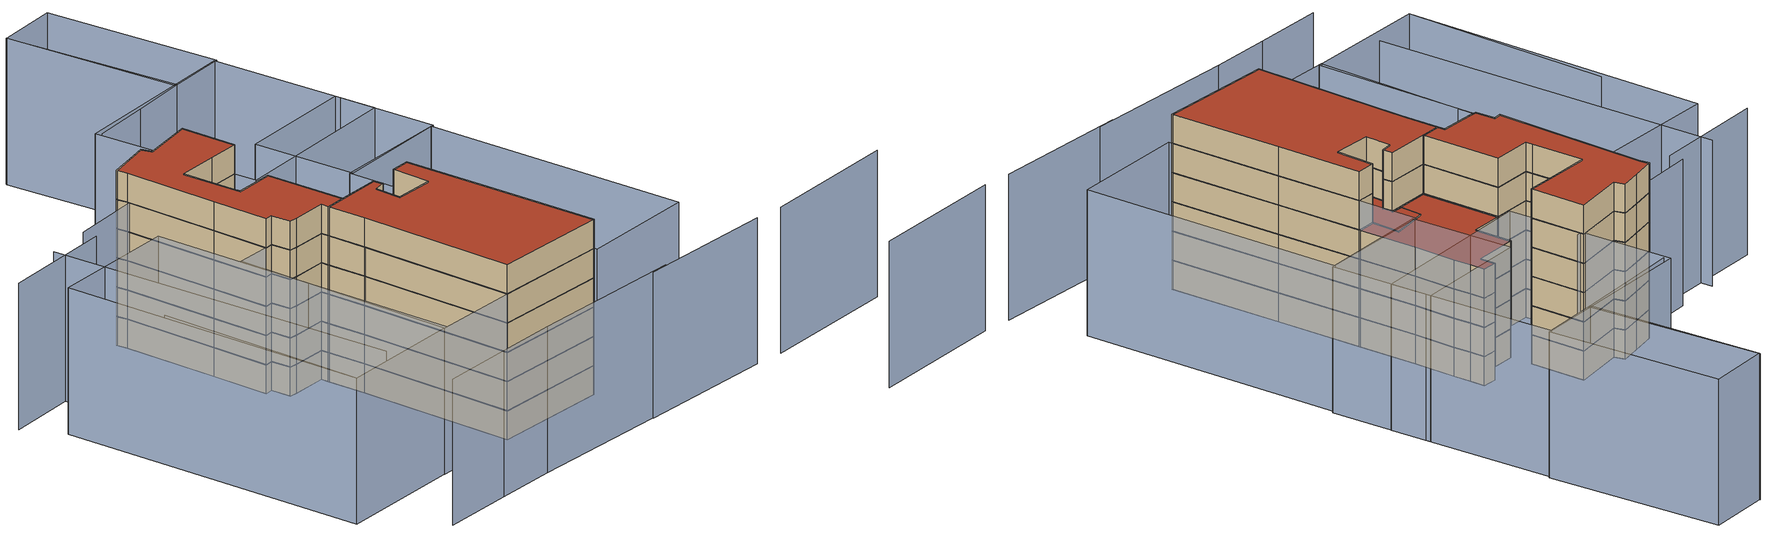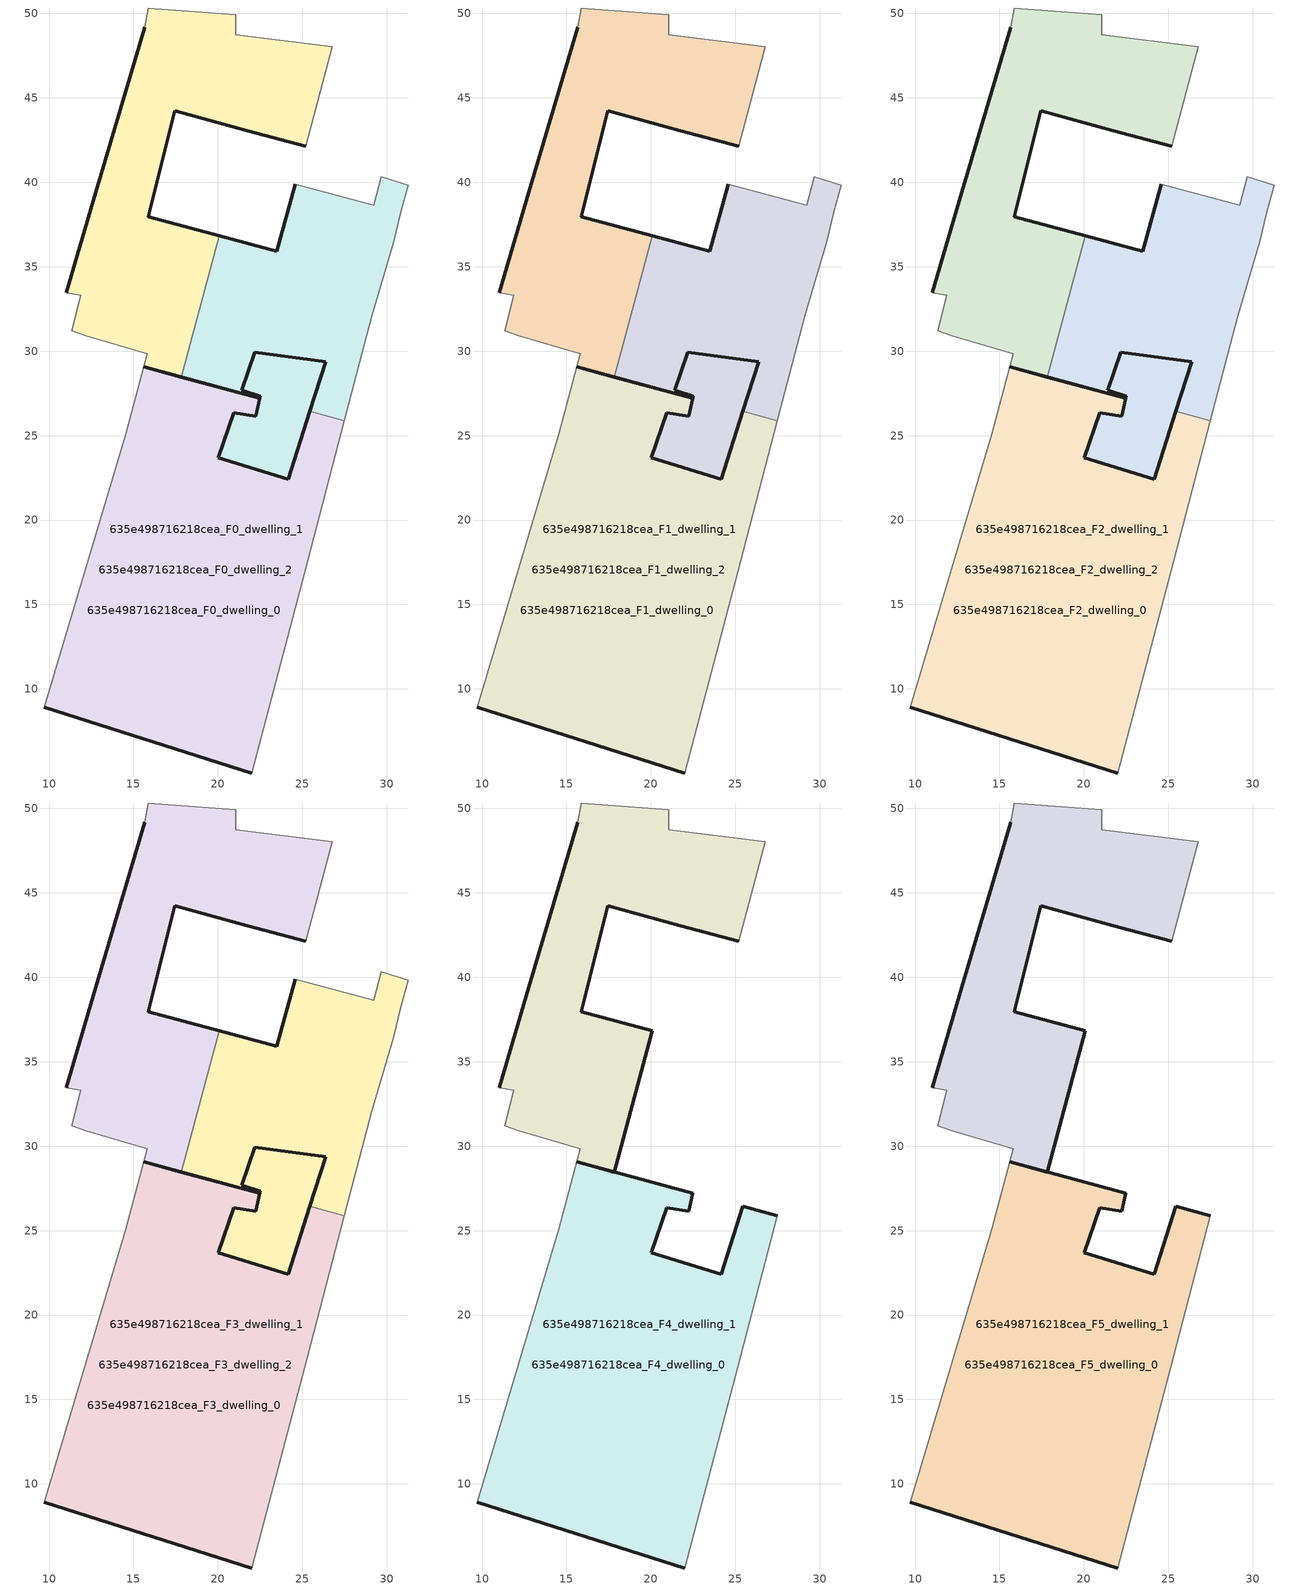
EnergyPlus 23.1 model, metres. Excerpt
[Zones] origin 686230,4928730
635e498716218cea_F0_dwelling_0
 floor ground (EU_floor_Construction): 17.83,28.47 20.07,36.84 15.86,37.95 16.04,38.67 17.44,44.23 21.74,43.07 25.19,42.13 26.78,48.02 21.07,48.75 21.07,49.92 18.67,50.11 15.89,50.32 15.68,49.17 12.78,39.41 11.01,33.47 11.87,33.3 11.35,31.2 12.17,30.9 15.82,29.85 15.61,29.06 z0; 22,5.02 25.13,16.9 27.49,25.88 25.45,26.43 24.17,22.41 20.03,23.68 20.94,26.36 22.24,26.16 22.48,27.22 17.83,28.47 15.61,29.06 14.53,25.07 9.71,8.92 z0; 27.49,25.88 29.11,32.06 30.42,36.48 30.83,38.23 31.28,39.82 29.68,40.32 29.24,38.65 24.57,39.88 23.49,35.93 20.07,36.84 17.83,28.47 22.48,27.22 22.51,27.33 21.4,27.69 22.17,29.95 26.38,29.37 25.45,26.43 z0; 24.17,22.41 25.45,26.43 26.38,29.37 22.17,29.95 21.4,27.69 22.51,27.33 22.48,27.22 22.24,26.16 20.94,26.36 20.03,23.68 z0
 wall outside (EU_wall_Construction): 15.61,29.06 22.48,27.22 22.24,26.16 20.94,26.36 20.03,23.68 24.17,22.41 25.45,26.43 / 22,5.02 9.71,8.92 z0:3
 wall adiabatic (EU_wall_Construction): 27.49,25.88 25.13,16.9 22,5.02 / 9.71,8.92 14.53,25.07 15.61,29.06 z0:3
 wall to 635e498716218cea_F0_dwelling_2 (EU_wall_Construction): 25.45,26.43 27.49,25.88 z0:3
635e498716218cea_F0_dwelling_1
 floor ground (EU_floor_Construction): 17.83,28.47 20.07,36.84 15.86,37.95 16.04,38.67 17.44,44.23 21.74,43.07 25.19,42.13 26.78,48.02 21.07,48.75 21.07,49.92 18.67,50.11 15.89,50.32 15.68,49.17 12.78,39.41 11.01,33.47 11.87,33.3 11.35,31.2 12.17,30.9 15.82,29.85 15.61,29.06 z0; 22,5.02 25.13,16.9 27.49,25.88 25.45,26.43 24.17,22.41 20.03,23.68 20.94,26.36 22.24,26.16 22.48,27.22 17.83,28.47 15.61,29.06 14.53,25.07 9.71,8.92 z0
 wall outside (EU_wall_Construction): 17.83,28.47 15.61,29.06 / 11.01,33.47 12.78,39.41 15.68,49.17 / 25.19,42.13 21.74,43.07 17.44,44.23 16.04,38.67 15.86,37.95 20.07,36.84 z0:3
 wall adiabatic (EU_wall_Construction): 15.61,29.06 15.82,29.85 12.17,30.9 11.35,31.2 11.87,33.3 11.01,33.47 / 15.68,49.17 15.89,50.32 18.67,50.11 21.07,49.92 21.07,48.75 26.78,48.02 25.19,42.13 z0:3
 wall to 635e498716218cea_F0_dwelling_2 (EU_wall_Construction): 20.07,36.84 17.83,28.47 z0:3
635e498716218cea_F0_dwelling_2
 floor ground (EU_floor_Construction): 22,5.02 25.13,16.9 27.49,25.88 25.45,26.43 24.17,22.41 20.03,23.68 20.94,26.36 22.24,26.16 22.48,27.22 17.83,28.47 15.61,29.06 14.53,25.07 9.71,8.92 z0; 27.49,25.88 29.11,32.06 30.42,36.48 30.83,38.23 31.28,39.82 29.68,40.32 29.24,38.65 24.57,39.88 23.49,35.93 20.07,36.84 17.83,28.47 22.48,27.22 22.51,27.33 21.4,27.69 22.17,29.95 26.38,29.37 25.45,26.43 z0; 24.17,22.41 25.45,26.43 26.38,29.37 22.17,29.95 21.4,27.69 22.51,27.33 22.48,27.22 22.24,26.16 20.94,26.36 20.03,23.68 z0
 wall outside (EU_wall_Construction): 25.45,26.43 26.38,29.37 22.17,29.95 21.4,27.69 22.51,27.33 22.48,27.22 17.83,28.47 / 20.07,36.84 23.49,35.93 24.57,39.88 z0:3
 wall adiabatic (EU_wall_Construction): 24.57,39.88 29.24,38.65 29.68,40.32 31.28,39.82 30.83,38.23 30.42,36.48 29.11,32.06 27.49,25.88 z0:3
635e498716218cea_F1_dwelling_0
 floor outside (EU_floor_Construction): 27.49,25.88 29.11,32.06 30.42,36.48 30.83,38.23 31.28,39.82 29.68,40.32 29.24,38.65 24.57,39.88 23.49,35.93 20.07,36.84 17.83,28.47 22.48,27.22 22.51,27.33 21.4,27.69 22.17,29.95 26.38,29.37 25.45,26.43 z3; 24.17,22.41 25.45,26.43 26.38,29.37 22.17,29.95 21.4,27.69 22.51,27.33 22.48,27.22 22.24,26.16 20.94,26.36 20.03,23.68 z3; 17.83,28.47 20.07,36.84 15.86,37.95 16.04,38.67 17.44,44.23 21.74,43.07 25.19,42.13 26.78,48.02 21.07,48.75 21.07,49.92 18.67,50.11 15.89,50.32 15.68,49.17 12.78,39.41 11.01,33.47 11.87,33.3 11.35,31.2 12.17,30.9 15.82,29.85 15.61,29.06 z3
 floor to 635e498716218cea_F0_dwelling_0 (EU_floor_Construction): 22,5.02 25.13,16.9 27.49,25.88 25.45,26.43 24.17,22.41 20.03,23.68 20.94,26.36 22.24,26.16 22.48,27.22 17.83,28.47 15.61,29.06 14.53,25.07 9.71,8.92 z3
 wall outside (EU_wall_Construction): 15.61,29.06 22.48,27.22 22.24,26.16 20.94,26.36 20.03,23.68 24.17,22.41 25.45,26.43 / 22,5.02 9.71,8.92 z3:6
 wall adiabatic (EU_wall_Construction): 27.49,25.88 25.13,16.9 22,5.02 / 9.71,8.92 14.53,25.07 15.61,29.06 z3:6
 wall to 635e498716218cea_F1_dwelling_2 (EU_wall_Construction): 25.45,26.43 27.49,25.88 z3:6
635e498716218cea_F1_dwelling_1
 floor outside (EU_floor_Construction): 22,5.02 25.13,16.9 27.49,25.88 25.45,26.43 24.17,22.41 20.03,23.68 20.94,26.36 22.24,26.16 22.48,27.22 17.83,28.47 15.61,29.06 14.53,25.07 9.71,8.92 z3
 floor to 635e498716218cea_F0_dwelling_1 (EU_floor_Construction): 17.83,28.47 20.07,36.84 15.86,37.95 16.04,38.67 17.44,44.23 21.74,43.07 25.19,42.13 26.78,48.02 21.07,48.75 21.07,49.92 18.67,50.11 15.89,50.32 15.68,49.17 12.78,39.41 11.01,33.47 11.87,33.3 11.35,31.2 12.17,30.9 15.82,29.85 15.61,29.06 z3
 wall outside (EU_wall_Construction): 17.83,28.47 15.61,29.06 / 11.01,33.47 12.78,39.41 15.68,49.17 / 25.19,42.13 21.74,43.07 17.44,44.23 16.04,38.67 15.86,37.95 20.07,36.84 z3:6
 wall adiabatic (EU_wall_Construction): 15.61,29.06 15.82,29.85 12.17,30.9 11.35,31.2 11.87,33.3 11.01,33.47 / 15.68,49.17 15.89,50.32 18.67,50.11 21.07,49.92 21.07,48.75 26.78,48.02 25.19,42.13 z3:6
 wall to 635e498716218cea_F1_dwelling_2 (EU_wall_Construction): 20.07,36.84 17.83,28.47 z3:6
635e498716218cea_F1_dwelling_2
 floor to 635e498716218cea_F0_dwelling_2 (EU_floor_Construction): 22,5.02 25.13,16.9 27.49,25.88 25.45,26.43 24.17,22.41 20.03,23.68 20.94,26.36 22.24,26.16 22.48,27.22 17.83,28.47 15.61,29.06 14.53,25.07 9.71,8.92 z3; 27.49,25.88 29.11,32.06 30.42,36.48 30.83,38.23 31.28,39.82 29.68,40.32 29.24,38.65 24.57,39.88 23.49,35.93 20.07,36.84 17.83,28.47 22.48,27.22 22.51,27.33 21.4,27.69 22.17,29.95 26.38,29.37 25.45,26.43 z3; 24.17,22.41 25.45,26.43 26.38,29.37 22.17,29.95 21.4,27.69 22.51,27.33 22.48,27.22 22.24,26.16 20.94,26.36 20.03,23.68 z3
 wall outside (EU_wall_Construction): 25.45,26.43 26.38,29.37 22.17,29.95 21.4,27.69 22.51,27.33 22.48,27.22 17.83,28.47 / 20.07,36.84 23.49,35.93 24.57,39.88 z3:6
 wall adiabatic (EU_wall_Construction): 24.57,39.88 29.24,38.65 29.68,40.32 31.28,39.82 30.83,38.23 30.42,36.48 29.11,32.06 27.49,25.88 z3:6
635e498716218cea_F2_dwelling_0
 floor outside (EU_floor_Construction): 27.49,25.88 29.11,32.06 30.42,36.48 30.83,38.23 31.28,39.82 29.68,40.32 29.24,38.65 24.57,39.88 23.49,35.93 20.07,36.84 17.83,28.47 22.48,27.22 22.51,27.33 21.4,27.69 22.17,29.95 26.38,29.37 25.45,26.43 z6; 24.17,22.41 25.45,26.43 26.38,29.37 22.17,29.95 21.4,27.69 22.51,27.33 22.48,27.22 22.24,26.16 20.94,26.36 20.03,23.68 z6; 17.83,28.47 20.07,36.84 15.86,37.95 16.04,38.67 17.44,44.23 21.74,43.07 25.19,42.13 26.78,48.02 21.07,48.75 21.07,49.92 18.67,50.11 15.89,50.32 15.68,49.17 12.78,39.41 11.01,33.47 11.87,33.3 11.35,31.2 12.17,30.9 15.82,29.85 15.61,29.06 z6
 floor to 635e498716218cea_F1_dwelling_0 (EU_floor_Construction): 22,5.02 25.13,16.9 27.49,25.88 25.45,26.43 24.17,22.41 20.03,23.68 20.94,26.36 22.24,26.16 22.48,27.22 17.83,28.47 15.61,29.06 14.53,25.07 9.71,8.92 z6
 wall outside (EU_wall_Construction): 15.61,29.06 22.48,27.22 22.24,26.16 20.94,26.36 20.03,23.68 24.17,22.41 25.45,26.43 / 22,5.02 9.71,8.92 z6:9
 wall adiabatic (EU_wall_Construction): 27.49,25.88 25.13,16.9 22,5.02 / 9.71,8.92 14.53,25.07 15.61,29.06 z6:9
 wall to 635e498716218cea_F2_dwelling_2 (EU_wall_Construction): 25.45,26.43 27.49,25.88 z6:9
635e498716218cea_F2_dwelling_1
 floor outside (EU_floor_Construction): 22,5.02 25.13,16.9 27.49,25.88 25.45,26.43 24.17,22.41 20.03,23.68 20.94,26.36 22.24,26.16 22.48,27.22 17.83,28.47 15.61,29.06 14.53,25.07 9.71,8.92 z6
 floor to 635e498716218cea_F1_dwelling_1 (EU_floor_Construction): 17.83,28.47 20.07,36.84 15.86,37.95 16.04,38.67 17.44,44.23 21.74,43.07 25.19,42.13 26.78,48.02 21.07,48.75 21.07,49.92 18.67,50.11 15.89,50.32 15.68,49.17 12.78,39.41 11.01,33.47 11.87,33.3 11.35,31.2 12.17,30.9 15.82,29.85 15.61,29.06 z6
 wall outside (EU_wall_Construction): 17.83,28.47 15.61,29.06 / 11.01,33.47 12.78,39.41 15.68,49.17 / 25.19,42.13 21.74,43.07 17.44,44.23 16.04,38.67 15.86,37.95 20.07,36.84 z6:9
 wall adiabatic (EU_wall_Construction): 15.61,29.06 15.82,29.85 12.17,30.9 11.35,31.2 11.87,33.3 11.01,33.47 / 15.68,49.17 15.89,50.32 18.67,50.11 21.07,49.92 21.07,48.75 26.78,48.02 25.19,42.13 z6:9
 wall to 635e498716218cea_F2_dwelling_2 (EU_wall_Construction): 20.07,36.84 17.83,28.47 z6:9
635e498716218cea_F2_dwelling_2
 floor to 635e498716218cea_F1_dwelling_2 (EU_floor_Construction): 22,5.02 25.13,16.9 27.49,25.88 25.45,26.43 24.17,22.41 20.03,23.68 20.94,26.36 22.24,26.16 22.48,27.22 17.83,28.47 15.61,29.06 14.53,25.07 9.71,8.92 z6; 27.49,25.88 29.11,32.06 30.42,36.48 30.83,38.23 31.28,39.82 29.68,40.32 29.24,38.65 24.57,39.88 23.49,35.93 20.07,36.84 17.83,28.47 22.48,27.22 22.51,27.33 21.4,27.69 22.17,29.95 26.38,29.37 25.45,26.43 z6; 24.17,22.41 25.45,26.43 26.38,29.37 22.17,29.95 21.4,27.69 22.51,27.33 22.48,27.22 22.24,26.16 20.94,26.36 20.03,23.68 z6
 wall outside (EU_wall_Construction): 25.45,26.43 26.38,29.37 22.17,29.95 21.4,27.69 22.51,27.33 22.48,27.22 17.83,28.47 / 20.07,36.84 23.49,35.93 24.57,39.88 z6:9
 wall adiabatic (EU_wall_Construction): 24.57,39.88 29.24,38.65 29.68,40.32 31.28,39.82 30.83,38.23 30.42,36.48 29.11,32.06 27.49,25.88 z6:9
635e498716218cea_F3_dwelling_0
 floor outside (EU_floor_Construction): 27.49,25.88 29.11,32.06 30.42,36.48 30.83,38.23 31.28,39.82 29.68,40.32 29.24,38.65 24.57,39.88 23.49,35.93 20.07,36.84 17.83,28.47 22.48,27.22 22.51,27.33 21.4,27.69 22.17,29.95 26.38,29.37 25.45,26.43 z9; 24.17,22.41 25.45,26.43 26.38,29.37 22.17,29.95 21.4,27.69 22.51,27.33 22.48,27.22 22.24,26.16 20.94,26.36 20.03,23.68 z9; 17.83,28.47 20.07,36.84 15.86,37.95 16.04,38.67 17.44,44.23 21.74,43.07 25.19,42.13 26.78,48.02 21.07,48.75 21.07,49.92 18.67,50.11 15.89,50.32 15.68,49.17 12.78,39.41 11.01,33.47 11.87,33.3 11.35,31.2 12.17,30.9 15.82,29.85 15.61,29.06 z9
 floor to 635e498716218cea_F2_dwelling_0 (EU_floor_Construction): 22,5.02 25.13,16.9 27.49,25.88 25.45,26.43 24.17,22.41 20.03,23.68 20.94,26.36 22.24,26.16 22.48,27.22 17.83,28.47 15.61,29.06 14.53,25.07 9.71,8.92 z9
 wall outside (EU_wall_Construction): 15.61,29.06 22.48,27.22 22.24,26.16 20.94,26.36 20.03,23.68 24.17,22.41 25.45,26.43 / 22,5.02 9.71,8.92 z9:12
 wall adiabatic (EU_wall_Construction): 27.49,25.88 25.13,16.9 22,5.02 / 9.71,8.92 14.53,25.07 15.61,29.06 z9:12
 wall to 635e498716218cea_F3_dwelling_2 (EU_wall_Construction): 25.45,26.43 27.49,25.88 z9:12
 roof outside (EU_floor_Construction): 26.38,29.37 25.45,26.43 24.17,22.41 20.03,23.68 20.94,26.36 22.24,26.16 22.48,27.22 22.51,27.33 21.4,27.69 22.17,29.95 z12; 31.28,39.82 30.83,38.23 30.42,36.48 29.11,32.06 27.49,25.88 25.45,26.43 26.38,29.37 22.17,29.95 21.4,27.69 22.51,27.33 22.48,27.22 17.83,28.47 20.07,36.84 23.49,35.93 24.57,39.88 29.24,38.65 29.68,40.32 z12
635e498716218cea_F3_dwelling_1
 floor outside (EU_floor_Construction): 22,5.02 25.13,16.9 27.49,25.88 25.45,26.43 24.17,22.41 20.03,23.68 20.94,26.36 22.24,26.16 22.48,27.22 17.83,28.47 15.61,29.06 14.53,25.07 9.71,8.92 z9
 floor to 635e498716218cea_F2_dwelling_1 (EU_floor_Construction): 17.83,28.47 20.07,36.84 15.86,37.95 16.04,38.67 17.44,44.23 21.74,43.07 25.19,42.13 26.78,48.02 21.07,48.75 21.07,49.92 18.67,50.11 15.89,50.32 15.68,49.17 12.78,39.41 11.01,33.47 11.87,33.3 11.35,31.2 12.17,30.9 15.82,29.85 15.61,29.06 z9
 wall outside (EU_wall_Construction): 17.83,28.47 15.61,29.06 / 11.01,33.47 12.78,39.41 15.68,49.17 / 25.19,42.13 21.74,43.07 17.44,44.23 16.04,38.67 15.86,37.95 20.07,36.84 z9:12
 wall adiabatic (EU_wall_Construction): 15.61,29.06 15.82,29.85 12.17,30.9 11.35,31.2 11.87,33.3 11.01,33.47 / 15.68,49.17 15.89,50.32 18.67,50.11 21.07,49.92 21.07,48.75 26.78,48.02 25.19,42.13 z9:12
 wall to 635e498716218cea_F3_dwelling_2 (EU_wall_Construction): 20.07,36.84 17.83,28.47 z9:12
635e498716218cea_F3_dwelling_2
 floor to 635e498716218cea_F2_dwelling_2 (EU_floor_Construction): 22,5.02 25.13,16.9 27.49,25.88 25.45,26.43 24.17,22.41 20.03,23.68 20.94,26.36 22.24,26.16 22.48,27.22 17.83,28.47 15.61,29.06 14.53,25.07 9.71,8.92 z9; 27.49,25.88 29.11,32.06 30.42,36.48 30.83,38.23 31.28,39.82 29.68,40.32 29.24,38.65 24.57,39.88 23.49,35.93 20.07,36.84 17.83,28.47 22.48,27.22 22.51,27.33 21.4,27.69 22.17,29.95 26.38,29.37 25.45,26.43 z9; 24.17,22.41 25.45,26.43 26.38,29.37 22.17,29.95 21.4,27.69 22.51,27.33 22.48,27.22 22.24,26.16 20.94,26.36 20.03,23.68 z9
 wall outside (EU_wall_Construction): 25.45,26.43 26.38,29.37 22.17,29.95 21.4,27.69 22.51,27.33 22.48,27.22 17.83,28.47 / 20.07,36.84 23.49,35.93 24.57,39.88 z9:12
 wall adiabatic (EU_wall_Construction): 24.57,39.88 29.24,38.65 29.68,40.32 31.28,39.82 30.83,38.23 30.42,36.48 29.11,32.06 27.49,25.88 z9:12
 roof outside (EU_roof_Construction): 27.49,25.88 25.13,16.9 22,5.02 9.71,8.92 14.53,25.07 15.61,29.06 17.83,28.47 22.48,27.22 22.24,26.16 20.94,26.36 20.03,23.68 24.17,22.41 25.45,26.43 z12; 31.28,39.82 30.83,38.23 30.42,36.48 29.11,32.06 27.49,25.88 25.45,26.43 26.38,29.37 22.17,29.95 21.4,27.69 22.51,27.33 22.48,27.22 17.83,28.47 20.07,36.84 23.49,35.93 24.57,39.88 29.24,38.65 29.68,40.32 z12; 26.38,29.37 25.45,26.43 24.17,22.41 20.03,23.68 20.94,26.36 22.24,26.16 22.48,27.22 22.51,27.33 21.4,27.69 22.17,29.95 z12
635e498716218cea_F4_dwelling_0
 floor outside (EU_floor_Construction): 17.83,28.47 20.07,36.84 15.86,37.95 16.04,38.67 17.44,44.23 21.74,43.07 25.19,42.13 26.78,48.02 21.07,48.75 21.07,49.92 18.67,50.11 15.89,50.32 15.68,49.17 12.78,39.41 11.01,33.47 11.87,33.3 11.35,31.2 12.17,30.9 15.82,29.85 15.61,29.06 z12
 floor to 635e498716218cea_F3_dwelling_0 (EU_floor_Construction): 22,5.02 25.13,16.9 27.49,25.88 25.45,26.43 24.17,22.41 20.03,23.68 20.94,26.36 22.24,26.16 22.48,27.22 17.83,28.47 15.61,29.06 14.53,25.07 9.71,8.92 z12
 wall outside (EU_wall_Construction): 15.61,29.06 22.48,27.22 22.24,26.16 20.94,26.36 20.03,23.68 24.17,22.41 25.45,26.43 27.49,25.88 / 22,5.02 9.71,8.92 z12:15
 wall adiabatic (EU_wall_Construction): 27.49,25.88 25.13,16.9 22,5.02 / 9.71,8.92 14.53,25.07 15.61,29.06 z12:15
635e498716218cea_F4_dwelling_1
 floor to 635e498716218cea_F3_dwelling_1 (EU_floor_Construction): 17.83,28.47 20.07,36.84 15.86,37.95 16.04,38.67 17.44,44.23 21.74,43.07 25.19,42.13 26.78,48.02 21.07,48.75 21.07,49.92 18.67,50.11 15.89,50.32 15.68,49.17 12.78,39.41 11.01,33.47 11.87,33.3 11.35,31.2 12.17,30.9 15.82,29.85 15.61,29.06 z12; 22,5.02 25.13,16.9 27.49,25.88 25.45,26.43 24.17,22.41 20.03,23.68 20.94,26.36 22.24,26.16 22.48,27.22 17.83,28.47 15.61,29.06 14.53,25.07 9.71,8.92 z12
 wall outside (EU_wall_Construction): 11.01,33.47 12.78,39.41 15.68,49.17 / 25.19,42.13 21.74,43.07 17.44,44.23 16.04,38.67 15.86,37.95 20.07,36.84 17.83,28.47 15.61,29.06 z12:15
 wall adiabatic (EU_wall_Construction): 15.61,29.06 15.82,29.85 12.17,30.9 11.35,31.2 11.87,33.3 11.01,33.47 / 15.68,49.17 15.89,50.32 18.67,50.11 21.07,49.92 21.07,48.75 26.78,48.02 25.19,42.13 z12:15
635e498716218cea_F5_dwelling_0
 floor outside (EU_floor_Construction): 22,5.02 25.13,16.9 27.49,25.88 25.45,26.43 24.17,22.41 20.03,23.68 20.94,26.36 22.24,26.16 22.48,27.22 17.83,28.47 15.61,29.06 14.53,25.07 9.71,8.92 z15; 17.83,28.47 20.07,36.84 15.86,37.95 16.04,38.67 17.44,44.23 21.74,43.07 25.19,42.13 26.78,48.02 21.07,48.75 21.07,49.92 18.67,50.11 15.89,50.32 15.68,49.17 12.78,39.41 11.01,33.47 11.87,33.3 11.35,31.2 12.17,30.9 15.82,29.85 15.61,29.06 z15
 wall outside (EU_wall_Construction): 15.61,29.06 22.48,27.22 22.24,26.16 20.94,26.36 20.03,23.68 24.17,22.41 25.45,26.43 27.49,25.88 / 22,5.02 9.71,8.92 z15:18
 wall adiabatic (EU_wall_Construction): 27.49,25.88 25.13,16.9 22,5.02 / 9.71,8.92 14.53,25.07 15.61,29.06 z15:18
 roof outside (EU_roof_Construction): 27.49,25.88 25.13,16.9 22,5.02 9.71,8.92 14.53,25.07 15.61,29.06 17.83,28.47 22.48,27.22 22.24,26.16 20.94,26.36 20.03,23.68 24.17,22.41 25.45,26.43 z18; 26.78,48.02 25.19,42.13 21.74,43.07 17.44,44.23 16.04,38.67 15.86,37.95 20.07,36.84 17.83,28.47 15.61,29.06 15.82,29.85 12.17,30.9 11.35,31.2 11.87,33.3 11.01,33.47 12.78,39.41 15.68,49.17 15.89,50.32 18.67,50.11 21.07,49.92 21.07,48.75 z18
635e498716218cea_F5_dwelling_1
 floor to 635e498716218cea_F4_dwelling_1 (EU_floor_Construction): 17.83,28.47 20.07,36.84 15.86,37.95 16.04,38.67 17.44,44.23 21.74,43.07 25.19,42.13 26.78,48.02 21.07,48.75 21.07,49.92 18.67,50.11 15.89,50.32 15.68,49.17 12.78,39.41 11.01,33.47 11.87,33.3 11.35,31.2 12.17,30.9 15.82,29.85 15.61,29.06 z15; 22,5.02 25.13,16.9 27.49,25.88 25.45,26.43 24.17,22.41 20.03,23.68 20.94,26.36 22.24,26.16 22.48,27.22 17.83,28.47 15.61,29.06 14.53,25.07 9.71,8.92 z15
 wall outside (EU_wall_Construction): 11.01,33.47 12.78,39.41 15.68,49.17 / 25.19,42.13 21.74,43.07 17.44,44.23 16.04,38.67 15.86,37.95 20.07,36.84 17.83,28.47 15.61,29.06 z15:18
 wall adiabatic (EU_wall_Construction): 15.61,29.06 15.82,29.85 12.17,30.9 11.35,31.2 11.87,33.3 11.01,33.47 / 15.68,49.17 15.89,50.32 18.67,50.11 21.07,49.92 21.07,48.75 26.78,48.02 25.19,42.13 z15:18
 roof outside (EU_roof_Construction): 27.49,25.88 25.13,16.9 22,5.02 9.71,8.92 14.53,25.07 15.61,29.06 17.83,28.47 22.48,27.22 22.24,26.16 20.94,26.36 20.03,23.68 24.17,22.41 25.45,26.43 z18; 26.78,48.02 25.19,42.13 21.74,43.07 17.44,44.23 16.04,38.67 15.86,37.95 20.07,36.84 17.83,28.47 15.61,29.06 15.82,29.85 12.17,30.9 11.35,31.2 11.87,33.3 11.01,33.47 12.78,39.41 15.68,49.17 15.89,50.32 18.67,50.11 21.07,49.92 21.07,48.75 z18
shading: 36.81,-7.84 51.66,-11.67 / 19.14,-2.01 33.79,-6.66 / -2.04,4.67 4.38,2.83 / 4.38,2.83 21.03,-2.5 / -9.61,6.82 -2.04,4.66 / -6.16,36.93 -12.6,15.24 / 3.09,51.58 -6.06,14.83 / 27.02,47.51 18.5,49.29 / 45.29,72.8 41.48,54.21 / 41.48,54.21 35.24,55.49 / 18.29,48.38 8.05,50.61 / 35.25,55.48 28.89,56.83 / 7.71,49.18 -4.6,52.12 / 21.91,4.68 29.14,32.19 / 29.14,32.19 41.62,28.91 / 41.62,28.91 34.38,1.4 / 34.38,1.4 21.91,4.68 / 0.62,11.63 7.48,34.61 / 7.48,34.61 16.57,31.9 / 16.57,31.9 9.71,8.92 / 9.71,8.92 0.62,11.63 / 9.77,43.77 1,11.54 / 1,11.54 -12.6,15.24 / -12.6,15.24 -3.84,47.47 / -3.84,47.47 9.77,43.77 / 41.9,28.85 29.29,31.9 / 29.29,31.9 31.91,42.68 / 31.91,42.68 44.51,39.63 / 44.51,39.63 41.9,28.85 / 47.65,52.95 43.48,35.29 / 43.48,35.29 24.54,39.76 / 24.54,39.76 28.7,57.42 / 28.7,57.42 47.65,52.95 / 45.27,72.72 51.96,71.26 / 51.96,71.26 47.93,52.81 / 47.93,52.81 41.24,54.26 / 41.24,54.26 45.27,72.72 z0:15
[Building]
EU S2 Campaign: North Axis=0; Terrain=City; Solar Distribution=FullExterior
[Site:Location]
Bologna: Latitude=44.5; Longitude=11.25; Time Zone=1; Elevation=37
[SizingPeriod:WeatherFileDays]
AnnualSizingPeriod: Begin Month=1; Begin Day of Month=1; End Month=12; End Day of Month=31; Day of Week for Start Day=Monday; Use Weather File Daylight Saving Period=No; Use Weather File Rain and Snow Indicators=No
[MATERIAL]
EU_InternalMass_Material: Roughness=MediumRough; Thickness=0.1; Conductivity=1; Density=1800; Specific Heat=900; Thermal Absorptance=0.9; Solar Absorptance=0.7; Visible Absorptance=0.7
[MATERIAL:NOMASS] Roughness=MediumRough; Thermal Absorptance=0.9; Solar Absorptance=0.7; Visible Absorptance=0.7
Name | Thermal Resistance
EU_wall_NoMass | 0.905828
EU_roof_NoMass | 0.37593
EU_floor_NoMass | 0.67114
[CONSTRUCTION]
EU_wall_Construction: EU_wall_NoMass
EU_roof_Construction: EU_roof_NoMass
EU_floor_Construction: EU_floor_NoMass
EU_InternalMass_Construction: EU_InternalMass_Material
[ZONE] Type=1; Multiplier=1; Ceiling Height=autocalculate; Floor Area=autocalculate; Part of Total Floor Area=Yes
Name | Volume
635e498716218cea_F0_dwelling_0; 635e498716218cea_F1_dwelling_0; 635e498716218cea_F2_dwelling_0; 635e498716218cea_F3_dwelling_0 | 1588.82
635e498716218cea_F4_dwelling_0; 635e498716218cea_F5_dwelling_0; 635e498716218cea_F0_dwelling_1; 635e498716218cea_F1_dwelling_1; 635e498716218cea_F2_dwelling_1; 635e498716218cea_F3_dwelling_1; 635e498716218cea_F4_dwelling_1; 635e498716218cea_F5_dwelling_1 | 1191.52
635e498716218cea_F0_dwelling_2; 635e498716218cea_F1_dwelling_2; 635e498716218cea_F2_dwelling_2; 635e498716218cea_F3_dwelling_2 | 1149.67
[INTERNALMASS] Construction=EU_InternalMass_Construction
Name | Zone or ZoneList | Surface Area
635e498716218cea_F0_dwelling_0_EU_InternalMass | 635e498716218cea_F0_dwelling_0 | 250.792
635e498716218cea_F0_dwelling_1_EU_InternalMass | 635e498716218cea_F0_dwelling_1 | 146.381
635e498716218cea_F0_dwelling_2_EU_InternalMass | 635e498716218cea_F0_dwelling_2 | 104.413
635e498716218cea_F1_dwelling_0_EU_InternalMass | 635e498716218cea_F1_dwelling_0 | 250.792
635e498716218cea_F1_dwelling_1_EU_InternalMass | 635e498716218cea_F1_dwelling_1 | 146.381
635e498716218cea_F1_dwelling_2_EU_InternalMass | 635e498716218cea_F1_dwelling_2 | 104.413
635e498716218cea_F2_dwelling_0_EU_InternalMass | 635e498716218cea_F2_dwelling_0 | 250.792
635e498716218cea_F2_dwelling_1_EU_InternalMass | 635e498716218cea_F2_dwelling_1 | 146.381
635e498716218cea_F2_dwelling_2_EU_InternalMass | 635e498716218cea_F2_dwelling_2 | 104.413
635e498716218cea_F3_dwelling_0_EU_InternalMass | 635e498716218cea_F3_dwelling_0 | 250.792
635e498716218cea_F3_dwelling_1_EU_InternalMass | 635e498716218cea_F3_dwelling_1 | 146.381
635e498716218cea_F3_dwelling_2_EU_InternalMass | 635e498716218cea_F3_dwelling_2 | 104.413
635e498716218cea_F4_dwelling_0_EU_InternalMass | 635e498716218cea_F4_dwelling_0 | 250.794
635e498716218cea_F4_dwelling_1_EU_InternalMass | 635e498716218cea_F4_dwelling_1 | 250.792
635e498716218cea_F5_dwelling_0_EU_InternalMass | 635e498716218cea_F5_dwelling_0 | 250.794
635e498716218cea_F5_dwelling_1_EU_InternalMass | 635e498716218cea_F5_dwelling_1 | 250.792
[OTHEREQUIPMENT] Fuel Type=Electricity; Design Level Calculation Method=Watts/Area; Power per Zone Floor Area=1; Fraction Latent=0; Fraction Radiant=0; Fraction Lost=0; Carbon Dioxide Generation Rate=0; EndUse Subcategory=EU_Step8_InternalGains
Name | Zone or ZoneList or Space or SpaceList | Schedule
EU_Step8_InternalGain_635e498716218cea_F0_dwelling_0_f000 | 635e498716218cea_F0_dwelling_0 | EU_Step8_GainSchedule_635e498716218cea_F0_dwelling_0_f000
EU_Step8_InternalGain_635e498716218cea_F0_dwelling_1_f000 | 635e498716218cea_F0_dwelling_1 | EU_Step8_GainSchedule_635e498716218cea_F0_dwelling_1_f000
EU_Step8_InternalGain_635e498716218cea_F0_dwelling_2_f000 | 635e498716218cea_F0_dwelling_2 | EU_Step8_GainSchedule_635e498716218cea_F0_dwelling_2_f000
EU_Step8_InternalGain_635e498716218cea_F1_dwelling_0_f000 | 635e498716218cea_F1_dwelling_0 | EU_Step8_GainSchedule_635e498716218cea_F1_dwelling_0_f000
EU_Step8_InternalGain_635e498716218cea_F1_dwelling_1_f000 | 635e498716218cea_F1_dwelling_1 | EU_Step8_GainSchedule_635e498716218cea_F1_dwelling_1_f000
EU_Step8_InternalGain_635e498716218cea_F1_dwelling_2_f000 | 635e498716218cea_F1_dwelling_2 | EU_Step8_GainSchedule_635e498716218cea_F1_dwelling_2_f000
EU_Step8_InternalGain_635e498716218cea_F2_dwelling_0_f000 | 635e498716218cea_F2_dwelling_0 | EU_Step8_GainSchedule_635e498716218cea_F2_dwelling_0_f000
EU_Step8_InternalGain_635e498716218cea_F2_dwelling_1_f000 | 635e498716218cea_F2_dwelling_1 | EU_Step8_GainSchedule_635e498716218cea_F2_dwelling_1_f000
EU_Step8_InternalGain_635e498716218cea_F2_dwelling_2_f000 | 635e498716218cea_F2_dwelling_2 | EU_Step8_GainSchedule_635e498716218cea_F2_dwelling_2_f000
EU_Step8_InternalGain_635e498716218cea_F3_dwelling_0_f000 | 635e498716218cea_F3_dwelling_0 | EU_Step8_GainSchedule_635e498716218cea_F3_dwelling_0_f000
EU_Step8_InternalGain_635e498716218cea_F3_dwelling_1_f000 | 635e498716218cea_F3_dwelling_1 | EU_Step8_GainSchedule_635e498716218cea_F3_dwelling_1_f000
EU_Step8_InternalGain_635e498716218cea_F3_dwelling_2_f000 | 635e498716218cea_F3_dwelling_2 | EU_Step8_GainSchedule_635e498716218cea_F3_dwelling_2_f000
EU_Step8_InternalGain_635e498716218cea_F4_dwelling_0_f000 | 635e498716218cea_F4_dwelling_0 | EU_Step8_GainSchedule_635e498716218cea_F4_dwelling_0_f000
EU_Step8_InternalGain_635e498716218cea_F4_dwelling_1_f000 | 635e498716218cea_F4_dwelling_1 | EU_Step8_GainSchedule_635e498716218cea_F4_dwelling_1_f000
EU_Step8_InternalGain_635e498716218cea_F5_dwelling_0_f000 | 635e498716218cea_F5_dwelling_0 | EU_Step8_GainSchedule_635e498716218cea_F5_dwelling_0_f000
EU_Step8_InternalGain_635e498716218cea_F5_dwelling_1_f000 | 635e498716218cea_F5_dwelling_1 | EU_Step8_GainSchedule_635e498716218cea_F5_dwelling_1_f000
[ZONEVENTILATION:DESIGNFLOWRATE] Schedule=EU_AlwaysOn; Design Flow Rate Calculation Method=AirChanges/Hour; Air Changes per Hour=0.73129; Ventilation Type=Natural; Fan Pressure Rise=0; Fan Total Efficiency=1; Constant Term Coefficient=1; Temperature Term Coefficient=0; Velocity Term Coefficient=0; Velocity Squared Term Coefficient=0; Minimum Indoor Temperature=-100; Maximum Indoor Temperature=100; Delta Temperature=-100; Minimum Outdoor Temperature=-100; Maximum Outdoor Temperature=100; Maximum Wind Speed=40
Name | Zone or ZoneList or Space or SpaceList
EU_ConstantAir_635e498716218cea_F0_dwelling_0 | 635e498716218cea_F0_dwelling_0
EU_ConstantAir_635e498716218cea_F0_dwelling_1 | 635e498716218cea_F0_dwelling_1
EU_ConstantAir_635e498716218cea_F0_dwelling_2 | 635e498716218cea_F0_dwelling_2
EU_ConstantAir_635e498716218cea_F1_dwelling_0 | 635e498716218cea_F1_dwelling_0
EU_ConstantAir_635e498716218cea_F1_dwelling_1 | 635e498716218cea_F1_dwelling_1
EU_ConstantAir_635e498716218cea_F1_dwelling_2 | 635e498716218cea_F1_dwelling_2
EU_ConstantAir_635e498716218cea_F2_dwelling_0 | 635e498716218cea_F2_dwelling_0
EU_ConstantAir_635e498716218cea_F2_dwelling_1 | 635e498716218cea_F2_dwelling_1
EU_ConstantAir_635e498716218cea_F2_dwelling_2 | 635e498716218cea_F2_dwelling_2
EU_ConstantAir_635e498716218cea_F3_dwelling_0 | 635e498716218cea_F3_dwelling_0
EU_ConstantAir_635e498716218cea_F3_dwelling_1 | 635e498716218cea_F3_dwelling_1
EU_ConstantAir_635e498716218cea_F3_dwelling_2 | 635e498716218cea_F3_dwelling_2
EU_ConstantAir_635e498716218cea_F4_dwelling_0 | 635e498716218cea_F4_dwelling_0
EU_ConstantAir_635e498716218cea_F4_dwelling_1 | 635e498716218cea_F4_dwelling_1
EU_ConstantAir_635e498716218cea_F5_dwelling_0 | 635e498716218cea_F5_dwelling_0
EU_ConstantAir_635e498716218cea_F5_dwelling_1 | 635e498716218cea_F5_dwelling_1
[HVACTEMPLATE:THERMOSTAT] Constant Heating Setpoint=20; Constant Cooling Setpoint=50
EU_HeatOnly_635e498716218cea_F0_dwelling_0; EU_HeatOnly_635e498716218cea_F0_dwelling_1; EU_HeatOnly_635e498716218cea_F0_dwelling_2; EU_HeatOnly_635e498716218cea_F1_dwelling_0; EU_HeatOnly_635e498716218cea_F1_dwelling_1; EU_HeatOnly_635e498716218cea_F1_dwelling_2; EU_HeatOnly_635e498716218cea_F2_dwelling_0; EU_HeatOnly_635e498716218cea_F2_dwelling_1; EU_HeatOnly_635e498716218cea_F2_dwelling_2; EU_HeatOnly_635e498716218cea_F3_dwelling_0; EU_HeatOnly_635e498716218cea_F3_dwelling_1; EU_HeatOnly_635e498716218cea_F3_dwelling_2; EU_HeatOnly_635e498716218cea_F4_dwelling_0; EU_HeatOnly_635e498716218cea_F4_dwelling_1; EU_HeatOnly_635e498716218cea_F5_dwelling_0; EU_HeatOnly_635e498716218cea_F5_dwelling_1
[HVACTEMPLATE:ZONE:IDEALLOADSAIRSYSTEM] System Availability Schedule=EU_AlwaysOn; Maximum Heating Supply Air Temperature=50; Minimum Cooling Supply Air Temperature=13; Maximum Heating Supply Air Humidity Ratio=0.0156; Minimum Cooling Supply Air Humidity Ratio=0.0077; Heating Limit=NoLimit; Cooling Limit=NoLimit; Heating Availability Schedule=EU_AlwaysOn; Cooling Availability Schedule=EU_CoolingOff; Dehumidification Control Type=ConstantSensibleHeatRatio; Cooling Sensible Heat Ratio=0.7; Dehumidification Setpoint=60; Humidification Control Type=None; Humidification Setpoint=30; Outdoor Air Method=None; Outdoor Air Flow Rate per Person=0.00944; Outdoor Air Flow Rate per Zone Floor Area=0; Outdoor Air Flow Rate per Zone=0; Demand Controlled Ventilation Type=None; Outdoor Air Economizer Type=NoEconomizer; Heat Recovery Type=None; Sensible Heat Recovery Effectiveness=0.7; Latent Heat Recovery Effectiveness=0.65
Name | Template Thermostat
635e498716218cea_F0_dwelling_0 | EU_HeatOnly_635e498716218cea_F0_dwelling_0
635e498716218cea_F0_dwelling_1 | EU_HeatOnly_635e498716218cea_F0_dwelling_1
635e498716218cea_F0_dwelling_2 | EU_HeatOnly_635e498716218cea_F0_dwelling_2
635e498716218cea_F1_dwelling_0 | EU_HeatOnly_635e498716218cea_F1_dwelling_0
635e498716218cea_F1_dwelling_1 | EU_HeatOnly_635e498716218cea_F1_dwelling_1
635e498716218cea_F1_dwelling_2 | EU_HeatOnly_635e498716218cea_F1_dwelling_2
635e498716218cea_F2_dwelling_0 | EU_HeatOnly_635e498716218cea_F2_dwelling_0
635e498716218cea_F2_dwelling_1 | EU_HeatOnly_635e498716218cea_F2_dwelling_1
635e498716218cea_F2_dwelling_2 | EU_HeatOnly_635e498716218cea_F2_dwelling_2
635e498716218cea_F3_dwelling_0 | EU_HeatOnly_635e498716218cea_F3_dwelling_0
635e498716218cea_F3_dwelling_1 | EU_HeatOnly_635e498716218cea_F3_dwelling_1
635e498716218cea_F3_dwelling_2 | EU_HeatOnly_635e498716218cea_F3_dwelling_2
635e498716218cea_F4_dwelling_0 | EU_HeatOnly_635e498716218cea_F4_dwelling_0
635e498716218cea_F4_dwelling_1 | EU_HeatOnly_635e498716218cea_F4_dwelling_1
635e498716218cea_F5_dwelling_0 | EU_HeatOnly_635e498716218cea_F5_dwelling_0
635e498716218cea_F5_dwelling_1 | EU_HeatOnly_635e498716218cea_F5_dwelling_1
[SIZING:ZONE] Zone Cooling Design Supply Air Temperature Input Method=SupplyAirTemperature; Zone Cooling Design Supply Air Temperature=13; Zone Heating Design Supply Air Temperature Input Method=SupplyAirTemperature; Zone Heating Design Supply Air Temperature=50; Zone Cooling Design Supply Air Humidity Ratio=0.008; Zone Heating Design Supply Air Humidity Ratio=0.008; Cooling Design Air Flow Method=DesignDay; Cooling Design Air Flow Rate=0; Cooling Minimum Air Flow per Zone Floor Area=0.000762; Cooling Minimum Air Flow=0; Cooling Minimum Air Flow Fraction=0.2; Heating Design Air Flow Method=DesignDay; Heating Design Air Flow Rate=0; Heating Maximum Air Flow per Zone Floor Area=0.002032; Heating Maximum Air Flow=0.141576; Heating Maximum Air Flow Fraction=0.3; Account for Dedicated Outdoor Air System=No; Dedicated Outdoor Air System Control Strategy=NeutralSupplyAir; Dedicated Outdoor Air Low Setpoint Temperature for Design=autosize; Dedicated Outdoor Air High Setpoint Temperature for Design=autosize; Zone Load Sizing Method=Sensible Load Only No Latent Load; Zone Latent Cooling Design Supply Air Humidity Ratio Input Method=HumidityRatioDifference; Zone Cooling Design Supply Air Humidity Ratio Difference=0.005; Zone Latent Heating Design Supply Air Humidity Ratio Input Method=HumidityRatioDifference; Zone Humidification Design Supply Air Humidity Ratio Difference=0.005
635e498716218cea_F0_dwelling_0; 635e498716218cea_F0_dwelling_1; 635e498716218cea_F0_dwelling_2; 635e498716218cea_F1_dwelling_0; 635e498716218cea_F1_dwelling_1; 635e498716218cea_F1_dwelling_2; 635e498716218cea_F2_dwelling_0; 635e498716218cea_F2_dwelling_1; 635e498716218cea_F2_dwelling_2; 635e498716218cea_F3_dwelling_0; 635e498716218cea_F3_dwelling_1; 635e498716218cea_F3_dwelling_2; 635e498716218cea_F4_dwelling_0; 635e498716218cea_F4_dwelling_1; 635e498716218cea_F5_dwelling_0; 635e498716218cea_F5_dwelling_1
[SCHEDULE:CONSTANT]
Name | Hourly Value
EU_AlwaysOn | 1
EU_CoolingOff | 0
[SCHEDULE:FILE] Column Number=1; Rows to Skip at Top=0; Number of Hours of Data=8760; Column Separator=Comma; Interpolate to Timestep=No; Minutes per Item=60; Adjust Schedule for Daylight Savings=Yes
Name | File
EU_Step8_GainSchedule_635e498716218cea_F0_dwelling_0_f000 | ../../schedules/635e498716218cea/635e498716218cea_F0_dwelling_0_f000_gain.csv
EU_Step8_GainSchedule_635e498716218cea_F0_dwelling_1_f000 | ../../schedules/635e498716218cea/635e498716218cea_F0_dwelling_1_f000_gain.csv
EU_Step8_GainSchedule_635e498716218cea_F0_dwelling_2_f000 | ../../schedules/635e498716218cea/635e498716218cea_F0_dwelling_2_f000_gain.csv
EU_Step8_GainSchedule_635e498716218cea_F1_dwelling_0_f000 | ../../schedules/635e498716218cea/635e498716218cea_F1_dwelling_0_f000_gain.csv
EU_Step8_GainSchedule_635e498716218cea_F1_dwelling_1_f000 | ../../schedules/635e498716218cea/635e498716218cea_F1_dwelling_1_f000_gain.csv
EU_Step8_GainSchedule_635e498716218cea_F1_dwelling_2_f000 | ../../schedules/635e498716218cea/635e498716218cea_F1_dwelling_2_f000_gain.csv
EU_Step8_GainSchedule_635e498716218cea_F2_dwelling_0_f000 | ../../schedules/635e498716218cea/635e498716218cea_F2_dwelling_0_f000_gain.csv
EU_Step8_GainSchedule_635e498716218cea_F2_dwelling_1_f000 | ../../schedules/635e498716218cea/635e498716218cea_F2_dwelling_1_f000_gain.csv
EU_Step8_GainSchedule_635e498716218cea_F2_dwelling_2_f000 | ../../schedules/635e498716218cea/635e498716218cea_F2_dwelling_2_f000_gain.csv
EU_Step8_GainSchedule_635e498716218cea_F3_dwelling_0_f000 | ../../schedules/635e498716218cea/635e498716218cea_F3_dwelling_0_f000_gain.csv
EU_Step8_GainSchedule_635e498716218cea_F3_dwelling_1_f000 | ../../schedules/635e498716218cea/635e498716218cea_F3_dwelling_1_f000_gain.csv
EU_Step8_GainSchedule_635e498716218cea_F3_dwelling_2_f000 | ../../schedules/635e498716218cea/635e498716218cea_F3_dwelling_2_f000_gain.csv
EU_Step8_GainSchedule_635e498716218cea_F4_dwelling_0_f000 | ../../schedules/635e498716218cea/635e498716218cea_F4_dwelling_0_f000_gain.csv
EU_Step8_GainSchedule_635e498716218cea_F4_dwelling_1_f000 | ../../schedules/635e498716218cea/635e498716218cea_F4_dwelling_1_f000_gain.csv
EU_Step8_GainSchedule_635e498716218cea_F5_dwelling_0_f000 | ../../schedules/635e498716218cea/635e498716218cea_F5_dwelling_0_f000_gain.csv
EU_Step8_GainSchedule_635e498716218cea_F5_dwelling_1_f000 | ../../schedules/635e498716218cea/635e498716218cea_F5_dwelling_1_f000_gain.csv
